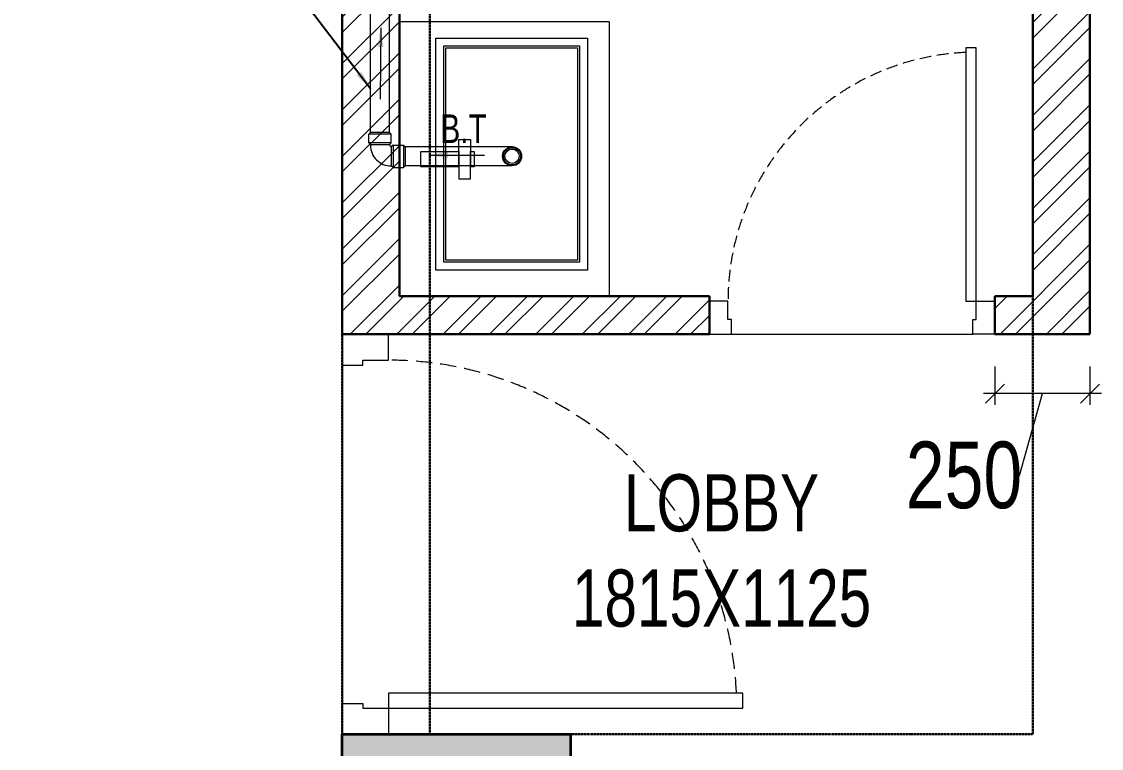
# Model space of a CAD drawing. Header units: millimetres. Extents: x 554 to 29966, y 4404 to 52986.
# Drawn here: x 16468 to 19305, y 17338 to 19247 of the extents above; entities that cross this region are included whole.
import ezdxf

# ---------------------------------------------------------------- set-up
doc = ezdxf.new("R2010")
doc.units = ezdxf.units.MM
doc.linetypes.add('DASHED2', pattern=[0.375, 0.25, -0.125])
doc.linetypes.add('HIDDEN2', pattern=[4.7625, 3.175, -1.5875])
for name, color, linetype, lineweight in [('A-TEXT-ROOM-50', 7, 'Continuous', 9), ('COLUMN', 6, 'Continuous', 35), ('Column Hatch', 253, 'Continuous', 5), ('door window', 7, 'Continuous', 9), ('FUR', 7, 'Continuous', 15), ('PP-BEAM', 6, 'DASHED2', 30), ('PP-WALL', 7, 'Continuous', 30), ('WALL HATCH', 8, 'Continuous', 0), ('Working Dim.', 160, 'Continuous', 5)]:
    doc.layers.add(name, color=color, linetype=linetype, lineweight=lineweight)
doc.layers.add('SH - WWP', color=94, linetype='Continuous', lineweight=0, true_color=0x009e00)
doc.layers.add('SH- WWP', color=92, linetype='Continuous')
doc.styles.add('_MAA_200', font='Arial Narrow.ttf', dxfattribs={"height": 100})
doc.styles.add('ARIAL', font='Arial.ttf')
doc.styles.add('ARIEL', font='SANSS___.TTF', dxfattribs={"width": 0.75})
doc.dimstyles.new('choti', dxfattribs={"dimtxt": 160, "dimasz": 90, "dimexe": 50, "dimexo": 75, "dimgap": 1, "dimtad": 0, "dimdec": 0, "dimzin": 0, "dimdsep": 46, "dimtxsty": 'ARIEL', "dimblk": 'OBLIQUE', "dimcen": 0.09, "dimdle": 40, "dimclrd": 152, "dimclre": 152, "dimclrt": 126, "dimadec": 1, "dimazin": 0, "dimtfac": 1, "dimtdec": 0, "dimtofl": 0, "dimtmove": 1, "dimatfit": 3, "dimldrblk": 'OBLIQUE', "dimfxl": 1, "dimtolj": 1, "dimtzin": 0, "dimlwd": -1, "dimlwe": -1, "dimarcsym": 0})
doc.dimstyles.new('COLUMN DIM PLAN', dxfattribs={"dimtxt": 100, "dimasz": 50, "dimexe": 0, "dimexo": 0, "dimgap": 30, "dimtad": 0, "dimdec": 0, "dimdsep": 46, "dimtxsty": '_MAA_200', "dimblk": 'ARCHTICK', "dimcen": 2.5, "dimdle": 50, "dimclrd": 256, "dimclre": 256, "dimclrt": 256, "dimadec": 0, "dimazin": 0, "dimtfac": 1, "dimtdec": 0, "dimtmove": 1, "dimatfit": 3, "dimfxl": 1, "dimlwd": -1, "dimlwe": -1, "dimarcsym": 0})
pattern_1 = [(45, (-2728487.74, 3305291.59), (-60.9879599, 60.9879599), []), (45, (-2728447.08, 3305291.59), (-60.9879599, 60.9879599), [])]

# ---------------------------------------------------------------- blocks, each defined once
blk = doc.blocks.new('A$C44614934')
at = {"layer": 'door window'}
blk.add_line((3, 0.03, 0.69), (36, 0.03, 0.69), dxfattribs=at)
at = {"layer": 'door window', "elevation": 0.69}
for points in [[(36.46, 4.53), (36.46, 39.12), (35.02, 39.12), (35.02, 4.53)], [(0, 0.03), (3, 0.03), (3, 2.03), (2.53, 2.03), (2.53, 4.53), (0, 4.53)], [(39, 0.03), (36, 0.03), (36, 2.03), (36.46, 2.03), (36.46, 4.53), (39, 4.53)]]:
    blk.add_lwpolyline(points, close=True, dxfattribs=at)
at = {"layer": 'door window', "linetype": 'HIDDEN2', "ltscale": 0.5}
blk.add_arc((36.54, 4.53, 0.69), 34.01, 92.5586, 180.002, dxfattribs=at)
blk = doc.blocks.new('basin12')
at = {"layer": 'FUR'}
for points in [[(-24.2, -55), (-24.2, 32.5), (10.6, 32.5), (10.6, -55)], [(10.6, -55), (-52, -55), (-52, -82.3), (10.6, -82.3)], [(-24.2, -55), (38.4, -55), (38.4, -82.3), (-24.2, -82.3)], [(10.6, -82.3), (10.6, -90.4), (-24.2, -90.4), (-24.2, -82.3)]]:
    blk.add_lwpolyline(points, dxfattribs=at)
for points in [[(-262.1, -2.3), (272.4, -2.3), (272.4, -351.7), (-262.1, -351.7)], [(-244, -20.4), (254.3, -20.4), (254.3, -333.6), (-244, -333.6)], [(-239.3, -25), (249.6, -25), (249.6, -328.9), (-239.3, -328.9)]]:
    blk.add_lwpolyline(points, close=True, dxfattribs=at)
for radius in [20.6, 16.5]:
    blk.add_circle((0, -178.1), radius, dxfattribs=at)
blk = doc.blocks.new('_OBLIQUE')
at = {"color": 0, "linetype": 'ByBlock'}
blk.add_line((-0.5, -0.5), (0.5, 0.5), dxfattribs=at)
blk = doc.blocks.new('*D40')
at = {"layer": 'Defpoints', "color": 0}
for p in [(19025.4, 18366.3), (19275.4, 18366.3), (19025.4, 18269.8)]:
    blk.add_point(p, dxfattribs=at)
at = {"layer": 'Working Dim.', "color": 152}
for p, q in [((19025.4, 18341.3), (19025.4, 18239.8)), ((19275.4, 18341.3), (19275.4, 18239.8)), ((19305.4, 18269.8), (18995.4, 18269.8)), ((19090.2, 18055), (19150.4, 18269.8)), ((19088.2, 18055), (19090.2, 18055))]:
    blk.add_line(p, q, dxfattribs=at)
at = {"layer": 'Working Dim.', "color": 152, "xscale": 50, "yscale": 50, "zscale": 50, "rotation": 180.0000000001067}
blk.add_blockref('_OBLIQUE', (19025.4, 18269.8), dxfattribs=at)
at = {"layer": 'Working Dim.', "color": 152, "xscale": 50, "yscale": 50, "zscale": 50}
blk.add_blockref('_OBLIQUE', (19275.4, 18269.8), dxfattribs=at)
at = {"layer": 'Working Dim.', "color": 126, "insert": (18944.4, 18055), "char_height": 175, "attachment_point": 5, "style": 'ARIEL'}
blk.add_mtext('\\A1;250', dxfattribs=at)
blk = doc.blocks.new('PP-BT')
for radius in [37.5, 33.8]:
    blk.add_circle((-573, 3388.7), radius)
blk = doc.blocks.new('PP-BEND 90')
for p, q in [((-694.3, 13005.4), (-687.5, 13012.2)), ((-605.7, 13005.4), (-694.3, 13005.4)), ((-694.3, 12970.6), (-694.3, 13005.4)), ((-612.5, 13012.2), (-687.5, 13012.2)), ((-612.5, 13012.2), (-605.7, 13005.4)), ((-605.7, 12970.6), (-605.7, 13005.4)), ((-605.7, 12970.6), (-694.3, 12970.6)), ((-694.3, 12970.6), (-687.5, 12963.8)), ((-612.5, 12963.8), (-687.5, 12963.8)), ((-687.5, 12961.4), (-687.5, 12963.8)), ((-612.5, 12963.8), (-605.7, 12970.6)), ((-598.8, 12962.5), (-605.7, 12955.7)), ((-605.7, 12955.7), (-605.7, 12880.7)), ((-598.8, 12962.5), (-598.8, 12873.9)), ((-598.8, 12962.5), (-557.3, 12962.5)), ((-557.3, 12962.5), (-557.3, 12873.9)), ((-550.4, 12955.7), (-557.3, 12962.5)), ((-550.4, 12955.7), (-550.4, 12880.7)), ((-550.4, 12955.7), (-550.4, 12880.7)), ((-598.8, 12873.9), (-605.7, 12880.7)), ((-598.8, 12873.9), (-557.3, 12873.9)), ((-557.3, 12873.9), (-550.4, 12880.7))]:
    blk.add_line(p, q)
for centre, radius, start, end in [((-607.6, 12960.6), 79.9, 179.418, 271.379), ((-603.9, 12964.2), 8.64, 182.6225, 258.0805)]:
    blk.add_arc(centre, radius, start, end)
blk = doc.blocks.new('_ArchTick')
at = {"color": 0, "linetype": 'ByBlock', "const_width": 0.15}
blk.add_lwpolyline([(-0.5, -0.5), (0.5, 0.5)], dxfattribs=at)

msp = doc.modelspace()

# ---------------------------------------------------------------- hatches: boundary and pattern name
at = {"layer": 'Column Hatch'}
msp.add_hatch(color=256, dxfattribs=at).paths.add_polyline_path([(17910.4, 17075.6), (17910.4, 17375.6), (17310.4, 17375.6), (17310.4, 17075.6)])
at = {"layer": 'WALL HATCH'}
h = msp.add_hatch(dxfattribs=at)
h.set_pattern_fill('ANSI32', color=256, scale=230, style=0)
h.set_pattern_definition(pattern_1)
h.paths.add_polyline_path([(19275.4, 18525.6), (19025.4, 18525.6), (19025.4, 18425.6), (19275.4, 18425.6)])
h.paths.add_polyline_path([(19275.4, 23040.6), (19125.4, 23040.6), (19125.4, 18525.6), (19275.4, 18525.6)])
h = msp.add_hatch(dxfattribs=at)
h.set_pattern_fill('ANSI32', color=256, scale=230, style=0)
h.set_pattern_definition(pattern_1)
h.paths.add_polyline_path([(17310.4, 20175.6), (17460.4, 20175.6), (17460.4, 18425.6), (17310.4, 18425.6)])
h = msp.add_hatch(dxfattribs=at)
h.set_pattern_fill('ANSI32', color=256, scale=230, style=0)
h.set_pattern_definition(pattern_1)
h.paths.add_polyline_path([(17460.4, 18425.6), (18275.4, 18425.6), (18275.4, 18525.6), (17460.4, 18525.6)])

# ---------------------------------------------------------------- linework, layer by layer
at = {"layer": 'COLUMN'}
msp.add_lwpolyline([(17310.4, 17075.6), (17310.4, 17375.6), (17910.4, 17375.6), (17910.4, 17075.6)], close=True, dxfattribs=at)
at = {"layer": 'FUR'}
for q in [(17460.4, 19245.6), (18012.1, 18525.6)]:
    msp.add_line((18012.1, 19245.6), q, dxfattribs=at)
at = {"layer": 'PP-BEAM', "lineweight": 30, "ltscale": 3}
for p, q in [((17310.4, 24090.6), (17310.4, 17375.6)), ((17540.4, 24090.6), (17540.4, 17375.6)), ((19125.4, 17375.6), (19125.4, 24090.6)), ((17910.4, 17375.6), (19125.4, 17375.6))]:
    msp.add_line(p, q, dxfattribs=at)
at = {"layer": 'PP-WALL', "ltscale": 0.6}
for p, q in [((19125.4, 18525.6), (19125.4, 20675.6)), ((19275.4, 18425.6), (19275.4, 20650.6)), ((17310.4, 18425.6), (17310.4, 20175.6)), ((17460.4, 18525.6), (17460.4, 20075.6)), ((17460.4, 18525.6), (18275.4, 18525.6)), ((18275.4, 18425.6), (18275.4, 18525.6)), ((19025.4, 18425.6), (19025.4, 18525.6)), ((19025.4, 18525.6), (19125.4, 18525.6)), ((17310.4, 18425.6), (18275.4, 18425.6)), ((19025.4, 18425.6), (19275.4, 18425.6))]:
    msp.add_line(p, q, dxfattribs=at)
at = {"layer": 'SH - WWP'}
for p, q in [((17384.6, 18955.6), (17384.6, 19329.9)), ((17434.6, 18955.6), (17434.6, 19330.3))]:
    msp.add_line(p, q, dxfattribs=at)
for points in [[(17756.6, 18918), (17475.9, 18918)], [(17756.6, 18868), (17475.9, 18868)]]:
    msp.add_lwpolyline(points, dxfattribs=at)

# ---------------------------------------------------------------- block references
at = {"layer": 'door window', "xscale": 19.23076923098415, "yscale": 19.23076923098415, "zscale": 19.23076923094413}
msp.add_blockref('A$C44614934', (18275.4, 18425.1, -13.2), dxfattribs=at)
at = {"layer": 'door window', "xscale": 26.92307692300528, "yscale": 26.92307692300528, "zscale": 26.92307692313989, "rotation": 270}
msp.add_blockref('A$C44614934', (17309.7, 18425.6, -18.5), dxfattribs=at)
at = {"layer": 'FUR', "xscale": 1.139785220380872, "yscale": 1.139785220380872, "zscale": 1.139785220402699, "rotation": 90}
msp.add_blockref('basin12', (17553.6, 18893), dxfattribs=at)
at = {"layer": 'SH - WWP', "xscale": 0.6666666666228283, "yscale": 0.6666666666228283, "zscale": 0.6666666666228283}
msp.add_blockref('PP-BEND 90', (17842.9, 10280.8), dxfattribs=at)
at = {"layer": 'SH - WWP', "xscale": 0.6663561780071596, "yscale": 0.6663561780071596, "zscale": 0.6663561780071596, "rotation": 180}
msp.add_blockref('PP-BT', (17374.8, 21151), dxfattribs=at)

# ---------------------------------------------------------------- texts
at = {"layer": 'A-TEXT-ROOM-50', "insert": (18307.2, 18057.9), "char_height": 150, "width": 1108.685, "attachment_point": 2, "style": 'ARIAL'}
msp.add_mtext('{\\fSwis721 LtCn BT|b0|i0|c0|p34;LOBBY\\P1815X1125}', dxfattribs=at)
at = {"layer": 'WALL HATCH', "color": 5, "insert": (17719.6, 19002.9), "char_height": 75, "width": 180.97, "attachment_point": 3, "style": 'ARIEL'}
msp.add_mtext('\\pxqc;{\\fArial|b0|i0|c0|p2;\\C3;B.T}', dxfattribs=at)

# ---------------------------------------------------------------- dimensions: what is measured, and where the dimension line sits
at = {"layer": 'Working Dim.'}
dim = msp.add_linear_dim(base=(19025.4, 18269.8), p1=(19275.4, 18366.3), p2=(19025.4, 18366.3), angle=180, dimstyle='choti', override={"dimtxt": 175, "dimasz": 50, "dimexe": 30, "dimexo": 25, "dimdle": 30, "dimfxl": 3, "dimarcsym": 1}, dxfattribs=at)
dim.commit()
dim.dimension.update_dxf_attribs({"geometry": '*D40', "text_midpoint": (19087.2, 18055), "dimtype": 161})

# ---------------------------------------------------------------- leaders
at = {"layer": 'SH - WWP'}
for points in [[(17411.3, 19229.9), (17409.5, 19042.9)], [(17538.4, 18896.2), (17684.4, 18896.2)]]:
    msp.add_leader(points, dimstyle='COLUMN DIM PLAN', override={"dimgap": 30, "dimtad": 0, "dimfxl": 5, "dimarcsym": 2}, dxfattribs=at)
at = {"layer": 'SH- WWP', "lineweight": 30}
msp.add_leader([(17384.6, 19070.3), (17123.7, 19412.5), (16467.6, 19412.5)], dimstyle='COLUMN DIM PLAN', override={"dimgap": 30, "dimtad": 0, "dimfxl": 5, "dimarcsym": 2}, dxfattribs=at)

doc.saveas('drawing.dxf')
